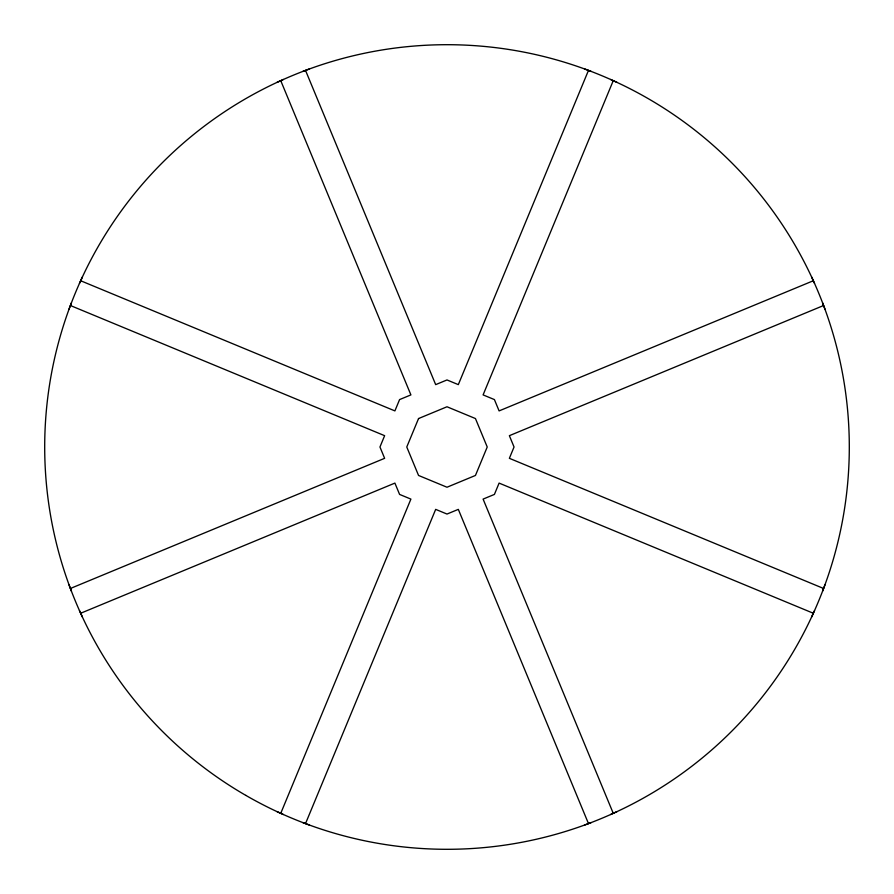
<?xml version="1.0" encoding="UTF-8"?>
<svg xmlns="http://www.w3.org/2000/svg" width="894" height="894" viewBox="0 0 894 894"><rect width="100%" height="100%" fill="white"/><g stroke="black" fill="none" stroke-linecap="round" stroke-linejoin="round"><path stroke-width="1.34" d="M68.961 309.402L71.419 302.831M822.581 591.169L825.039 584.598M280.75 813.328L410.905 499.098L399.584 494.416L394.902 483.095L80.672 613.25M588.476 70.414L458.32 384.632L447 379.95L435.68 384.632L305.524 70.414M305.524 823.586L435.68 509.368L447 514.05L458.32 509.368L588.476 823.586M613.25 80.672L483.095 394.902L494.416 399.584L499.098 410.905L813.328 280.75M79.477 283.364L82.393 276.984M811.607 617.016L814.523 610.636M276.984 82.393L283.364 79.477M610.636 814.523L617.016 811.607M70.414 588.476L384.632 458.32L379.95 447L384.632 435.68L70.414 305.524M823.586 305.524L509.368 435.68L514.05 447L509.368 458.32L823.586 588.476M302.831 71.419L309.402 68.961M584.598 825.039L591.169 822.581M584.598 68.961L591.169 71.419M302.831 822.581L309.402 825.039M80.672 280.75L394.902 410.905L399.584 399.584L410.905 394.902L280.75 80.672M813.328 613.25L499.098 483.095L494.416 494.416L483.095 499.098L613.25 813.328M610.636 79.477L617.016 82.393M276.984 811.607L283.364 814.523M811.607 276.984L814.523 283.364M79.477 610.636L82.393 617.016M822.581 302.831L825.039 309.402M68.961 584.598L71.419 591.169M418.548 418.548L406.77 447L418.548 475.452L447 487.23L475.452 475.452L487.23 447L475.452 418.548L447 406.77L418.548 418.548M245.85 795.403A402.3 402.3 0 0 0 849.3 447A402.3 402.3 0 0 0 245.85 98.597A402.3 402.3 0 0 0 245.85 795.403"/></g></svg>
